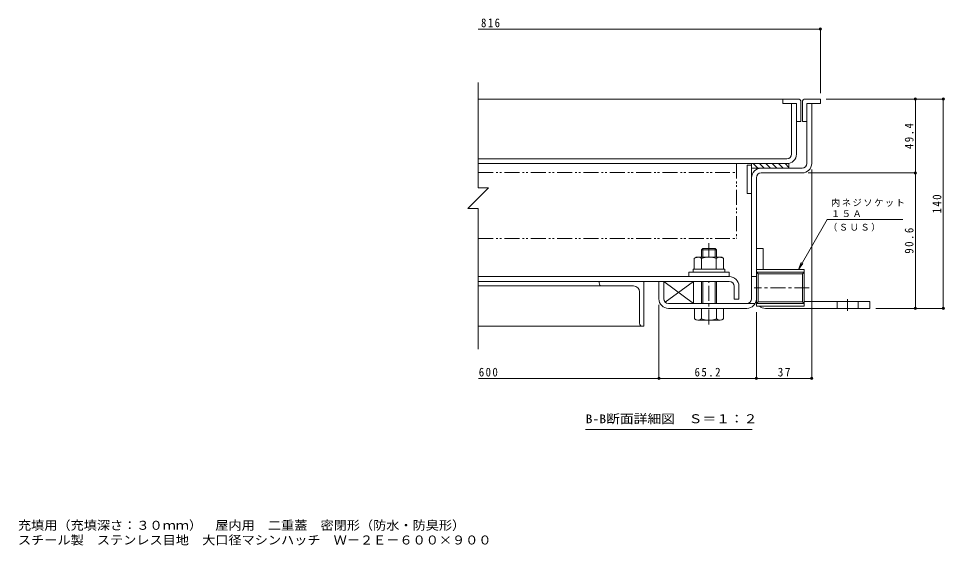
# Model space of a CAD drawing. Units: millimetres at full size. Extents: x -524 to 544, y -392 to 344.
# Drawn here: x -100 to 520, y -392 to -40 of the extents above; entities that cross this region are included whole.
import ezdxf
from ezdxf.enums import TextEntityAlignment as Align

# ---------------------------------------------------------------- set-up
doc = ezdxf.new("R2010")
doc.units = ezdxf.units.MM
doc.header["$LTSCALE"] = 2
doc.header["$PDMODE"] = 32
doc.header["$PDSIZE"] = 1.6
doc.linetypes.add('CHAIN1', pattern=[8, 5, -1, 1, -1])
doc.linetypes.add('DOUBLE_CHAIN1', pattern=[8.8, 5, -1, 0.6, -0.6, 0.6, -1])
for name, color, linetype, lineweight in [('D-1', 2, 'Continuous', 9), ('D-2', 3, 'Continuous', 9), ('D-3', 4, 'Continuous', 9), ('D-5', 7, 'Continuous', 9), ('D-6', 6, 'Continuous', 9), ('D-7', 5, 'Continuous', 5), ('D-9', 134, 'Continuous', 5), ('D-A', 3, 'Continuous', 9), ('D-B', 6, 'Continuous', 9), ('D-E', 3, 'Continuous', 9), ('D-F', 7, 'Continuous', 9), ('F-5_F-5ﾚｲﾔ', 7, 'Continuous', 9)]:
    doc.layers.add(name, color=color, linetype=linetype, lineweight=lineweight)
doc.styles.add('ＭＳ ゴシック', font='')
doc.styles.get('ＭＳ ゴシック').set_extended_font_data('MS Gothic')

msp = doc.modelspace()

# ---------------------------------------------------------------- linework, layer by layer
at = {"layer": 'D-1'}
for p, q in [((427.745, -136.777), (427.745, -96.777)), ((427.745, -96.777), (430.945, -96.777)), ((430.945, -136.777), (430.945, -96.777)), ((424.545, -139.977), (397.144, -139.977)), ((390.744, -227.378), (390.744, -146.377)), ((393.944, -146.377), (393.944, -227.378)), ((397.144, -143.177), (424.545, -143.177)), ((425.944, -207.801), (393.944, -207.801)), ((393.944, -207.801), (393.944, -232.401)), ((425.944, -209.623), (424.782, -210.785)), ((425.944, -207.801), (425.944, -232.401)), ((331.945, -227.378), (331.945, -215.778)), ((393.944, -212.578), (390.744, -212.578)), ((424.782, -210.785), (395.106, -210.785)), ((395.106, -229.416), (395.106, -210.785)), ((424.782, -210.785), (424.782, -229.416)), ((393.087, -230.578), (335.145, -230.578)), ((335.145, -233.778), (357.245, -233.778)), ((367.245, -233.778), (387.544, -233.778)), ((393.944, -230.578), (395.106, -229.416)), ((425.944, -230.578), (393.944, -230.578)), ((425.944, -232.401), (393.944, -232.401)), ((424.782, -229.416), (395.106, -229.416)), ((425.944, -230.578), (424.782, -229.416))]:
    msp.add_line(p, q, dxfattribs=at)
for points in [[(425.944, -209.623), (393.944, -209.623), (395.106, -210.785)], [(328.745, -227.378), (328.745, -215.778), (331.945, -215.778)]]:
    msp.add_lwpolyline(points, dxfattribs=at)
for centre, radius, start, end in [((397.144, -146.377), 6.4, 90, 180), ((424.545, -136.777), 3.2, 270, 0), ((424.545, -136.777), 6.4, 270, 0), ((397.144, -146.377), 3.2, 90, 180), ((335.145, -227.378), 6.4, 180, 270), ((335.145, -227.378), 3.2, 180, 270), ((387.544, -227.378), 6.4, 270, 0), ((387.544, -227.378), 3.2, 270, 0)]:
    msp.add_arc(centre, radius, start, end, dxfattribs=at)
at = {"layer": 'D-2'}
for p, q in [((417.545, -130.577), (417.545, -96.777)), ((420.745, -96.777), (417.545, -96.777)), ((420.745, -130.577), (420.745, -96.777)), ((414.345, -133.777), (207.893, -133.777)), ((207.893, -136.977), (414.345, -136.977))]:
    msp.add_line(p, q, dxfattribs=at)
for radius in [6.4, 3.2]:
    msp.add_arc((414.345, -130.577), radius, 270, 0, dxfattribs=at)
at = {"layer": 'D-3'}
for p, q in [((411.745, -93.777), (207.893, -93.777)), ((411.745, -93.777), (411.745, -96.777)), ((421.745, -93.777), (411.745, -93.777)), ((411.745, -96.777), (420.745, -96.777)), ((420.745, -96.777), (420.745, -108.777)), ((423.745, -95.777), (423.745, -108.777)), ((424.745, -95.777), (424.745, -108.777)), ((426.745, -93.777), (436.745, -93.777)), ((436.745, -96.777), (427.745, -96.777)), ((427.745, -96.777), (427.745, -108.777)), ((436.745, -93.777), (436.745, -96.777)), ((420.745, -108.777), (423.745, -108.777)), ((427.745, -108.777), (424.745, -108.777))]:
    msp.add_line(p, q, dxfattribs=at)
for centre, start, end in [((421.745, -95.777), 0, 90), ((426.745, -95.777), 90, 180)]:
    msp.add_arc(centre, 2, start, end, dxfattribs=at)
at = {"layer": 'D-5'}
for p, q in [((422.023, -207.801), (441.325, -174.369)), ((441.325, -174.369), (491.872, -174.369)), ((422.023, -207.801), (423.936, -203.181)), ((422.023, -207.801), (425.067, -203.834)), ((391.179, -314.915), (279.679, -314.915))]:
    msp.add_line(p, q, dxfattribs=at)
at = {"layer": 'D-6'}
for p, q in [((387.744, -137.977), (390.744, -137.977)), ((387.744, -137.977), (387.744, -156.977)), ((390.744, -136.977), (390.744, -156.977)), ((415.744, -139.977), (390.744, -139.977)), ((394.883, -139.977), (391.883, -136.977)), ((399.125, -139.977), (396.125, -136.977)), ((403.368, -139.977), (400.368, -136.977)), ((407.611, -139.977), (404.611, -136.977)), ((411.853, -139.977), (408.853, -136.977)), ((415.744, -139.625), (413.096, -136.977)), ((387.744, -156.977), (390.744, -156.977)), ((331.945, -215.778), (331.945, -227.378)), ((332.848, -229.606), (351.945, -215.778)), ((335.145, -230.578), (351.945, -230.578))]:
    msp.add_line(p, q, dxfattribs=at)
msp.add_lwpolyline([(415.744, -139.977), (415.744, -136.977), (390.744, -136.977)], dxfattribs=at)
msp.add_lwpolyline([(351.945, -230.578), (351.945, -215.778), (331.945, -215.778)], close=True, dxfattribs=at)
at = {"layer": 'D-7', "linetype": 'CHAIN1'}
for p, q in [((362.245, -199.278), (362.245, -190.245)), ((362.245, -244.655), (362.245, -215.778))]:
    msp.add_line(p, q, dxfattribs=at)
at = {"layer": 'D-7'}
for p, q in [((358.057, -193.778), (357.245, -194.59)), ((367.245, -194.59), (357.245, -194.59)), ((357.245, -199.278), (357.245, -194.59)), ((366.433, -193.778), (358.057, -193.778)), ((358.057, -199.278), (358.057, -193.778)), ((366.433, -193.778), (367.245, -194.59)), ((366.433, -199.278), (366.433, -193.778)), ((367.245, -194.59), (367.245, -199.278)), ((367.245, -194.59), (367.245, -199.278)), ((357.245, -230.578), (357.245, -215.778)), ((358.057, -230.578), (358.057, -215.778)), ((366.433, -230.578), (366.433, -215.778)), ((367.245, -215.778), (367.245, -230.578)), ((352.445, -240.883), (352.445, -233.778)), ((372.045, -233.778), (352.445, -233.778)), ((357.245, -240.883), (357.245, -233.778)), ((367.245, -233.778), (367.245, -240.883)), ((372.045, -240.883), (372.045, -233.778)), ((369.645, -241.778), (354.845, -241.778))]:
    msp.add_line(p, q, dxfattribs=at)
at = {"layer": 'D-7', "color": 2, "lineweight": 9}
for p, q in [((352.43, -200.337), (353.745, -199.578)), ((352.43, -200.337), (352.43, -207.578)), ((370.745, -199.578), (353.745, -199.578)), ((357.337, -200.337), (357.337, -207.578)), ((367.152, -200.337), (367.152, -207.578))]:
    msp.add_line(p, q, dxfattribs=at)
at = {"layer": 'D-7', "color": 134}
for p, q in [((348.745, -209.578), (348.745, -212.578)), ((348.745, -209.578), (375.745, -209.578)), ((375.745, -209.578), (375.745, -212.578)), ((348.745, -212.578), (375.745, -212.578))]:
    msp.add_line(p, q, dxfattribs=at)
at = {"layer": 'D-7', "color": 6, "lineweight": 9}
for p, q in [((351.745, -207.578), (351.745, -209.578)), ((351.745, -209.578), (372.745, -209.578))]:
    msp.add_line(p, q, dxfattribs=at)
at = {"layer": 'D-7', "color": 2, "lineweight": 9}
msp.add_lwpolyline([(370.745, -199.578), (372.06, -200.337), (372.06, -207.578), (352.43, -207.578)], dxfattribs=at)
at = {"layer": 'D-7', "color": 6, "lineweight": 9}
msp.add_lwpolyline([(351.745, -207.578), (372.745, -207.578), (372.745, -209.578)], dxfattribs=at)
at = {"layer": 'D-7', "color": 2, "lineweight": 9}
for centre, radius, start, end in [((355.326, -205.354), 5.793, 94.38438, 120), ((354.73, -204.417), 4.842, 57.42749, 88.18784), ((362.245, -215.818), 16.241, 72.41188, 107.5881), ((369.759, -204.417), 4.842, 91.81215, 122.57249), ((369.163, -205.354), 5.793, 59.99998, 85.6156)]:
    msp.add_arc(centre, radius, start, end, dxfattribs=at)
at = {"layer": 'D-7'}
for centre, radius, start, end in [((354.845, -238.112), 3.666, 229.1022, 310.89809), ((362.245, -227.362), 14.416, 249.70546, 290.29454), ((369.645, -238.112), 3.666, 229.10191, 310.8978)]:
    msp.add_arc(centre, radius, start, end, dxfattribs=at)
at = {"layer": 'D-9', "linetype": 'DOUBLE_CHAIN1'}
for p, q in [((380.744, -136.977), (207.893, -136.977)), ((380.744, -136.977), (380.744, -186.977)), ((207.893, -142.977), (380.744, -142.977)), ((207.893, -186.977), (380.744, -186.977))]:
    msp.add_line(p, q, dxfattribs=at)
at = {"layer": 'D-A'}
for p, q in [((375.845, -212.578), (208.034, -212.578)), ((208.034, -215.778), (375.845, -215.778)), ((379.045, -218.978), (379.045, -227.578)), ((382.245, -218.978), (382.245, -227.578)), ((379.045, -227.578), (382.245, -227.578))]:
    msp.add_line(p, q, dxfattribs=at)
for radius in [6.4, 3.2]:
    msp.add_arc((375.845, -218.978), radius, 0, 90, dxfattribs=at)
at = {"layer": 'D-B'}
for p, q in [((288.745, -215.778), (208.034, -215.778)), ((288.745, -215.778), (318.745, -215.778)), ((288.745, -216.778), (288.745, -215.778)), ((318.745, -215.778), (318.745, -245.778)), ((290.745, -218.778), (208.034, -218.778)), ((290.745, -218.778), (311.745, -218.778)), ((315.745, -243.778), (315.745, -222.778)), ((317.745, -245.778), (208.034, -245.778)), ((317.745, -245.778), (318.745, -245.778))]:
    msp.add_line(p, q, dxfattribs=at)
for centre, radius, start, end in [((290.745, -216.778), 2, 180, 270), ((311.745, -222.778), 4, 0, 90), ((317.745, -243.778), 2, 180, 270)]:
    msp.add_arc(centre, radius, start, end, dxfattribs=at)
at = {"layer": 'D-E'}
for p, q in [((393.944, -151.177), (393.944, -227.378)), ((393.944, -193.777), (398.444, -193.777)), ((398.444, -207.801), (398.444, -193.777)), ((469.944, -233.778), (399.944, -233.778)), ((425.944, -229.278), (469.944, -229.278)), ((447.944, -233.778), (447.944, -229.278)), ((461.944, -233.778), (461.944, -229.278)), ((469.944, -229.278), (469.944, -233.778))]:
    msp.add_line(p, q, dxfattribs=at)
at = {"layer": 'D-E', "linetype": 'CHAIN1'}
msp.add_line((454.944, -235.524), (454.944, -227.635), dxfattribs=at)
at = {"layer": 'D-E'}
msp.add_arc((399.944, -227.778), 6, 230.3984, 270, dxfattribs=at)
at = {"layer": 'D-F'}
for p, q in [((436.745, -46.957), (207.893, -46.957)), ((436.745, -46.357), (436.745, -89.777)), ((207.893, -82.625), (207.893, -153.13)), ((519.58, -93.777), (440.745, -93.777)), ((500.312, -93.777), (500.312, -143.177)), ((518.98, -93.777), (518.98, -233.778)), ((430.945, -281.246), (430.945, -140.777)), ((500.912, -143.177), (428.545, -143.177)), ((500.312, -143.177), (500.312, -233.778)), ((214.774, -153.13), (201.011, -166.893)), ((207.893, -153.13), (214.774, -153.13)), ((207.893, -166.893), (201.011, -166.893)), ((207.893, -166.893), (207.893, -261.085)), ((328.745, -281.246), (328.745, -231.378)), ((519.58, -233.778), (473.944, -233.778)), ((393.944, -281.246), (393.944, -236.401)), ((328.745, -280.646), (208.034, -280.646)), ((393.944, -280.646), (328.745, -280.646)), ((430.945, -280.646), (393.944, -280.646))]:
    msp.add_line(p, q, dxfattribs=at)
at = {"layer": 'D-F', "linetype": 'CHAIN1'}
msp.add_line((429.346, -220.101), (392.472, -220.101), dxfattribs=at)
at = {"layer": 'D-F'}
for p in [(436.745, -46.957), (500.312, -93.777), (518.98, -93.777), (500.312, -143.177), (500.312, -233.778), (518.98, -233.778), (328.745, -280.646), (393.944, -280.646), (430.945, -280.646)]:
    msp.add_point(p, dxfattribs=at)

# ---------------------------------------------------------------- texts
at = {"layer": 'D-5', "color": 2, "style": 'ＭＳ ゴシック', "width": 1.15}
msp.add_text('B-B断面詳細図\u3000Ｓ＝１：２', height=5.865, dxfattribs=at).set_placement((279.679, -312.415), align=Align.BOTTOM_LEFT)
at = {"layer": 'D-5', "char_height": 4.399, "attachment_point": 7, "style": 'ＭＳ ゴシック'}
for s, insert in [('\\T1.17;内ネジソケット', (443.872, -165.801)), ('\\T1.17;１５Ａ', (443.872, -172.768)), ('\\T1.17;（ＳＵＳ）', (441.94, -182.338))]:
    msp.add_mtext(s, dxfattribs=dict(at, insert=insert))
at = {"layer": 'D-F', "color": 2, "char_height": 5.865, "attachment_point": 7, "style": 'ＭＳ ゴシック'}
for s, insert in [('\\T1.27;\\W0.9;816', (209.744, -45.757)), ('\\T1.27;\\W0.9;600', (208.259, -279.446)), ('\\T1.28;\\W0.9;65.2', (352.594, -279.446)), ('\\T1.27;\\W0.95;37', (408.194, -279.446))]:
    msp.add_mtext(s, dxfattribs=dict(at, insert=insert))
at = {"layer": 'D-F', "color": 2, "char_height": 5.865, "attachment_point": 7, "rotation": 90, "style": 'ＭＳ ゴシック'}
for s, insert in [('\\T1.28;\\W0.9;49.4', (499.112, -127.227)), ('\\T1.27;\\W0.9;140', (517.78, -170.277)), ('\\T1.28;\\W0.9;90.6', (499.112, -197.227))]:
    msp.add_mtext(s, dxfattribs=dict(at, insert=insert))
at = {"layer": 'F-5_F-5ﾚｲﾔ', "color": 2, "style": 'ＭＳ ゴシック', "width": 1.1}
for s, p in [('充填用（充填深さ：３０ｍｍ）\u3000屋内用\u3000二重蓋\u3000密閉形（防水・防臭形）', (-100.021, -383.701)), ('スチール製\u3000ステンレス目地\u3000大口径マシンハッチ\u3000Ｗ－２Ｅ－６００×９００', (-100.021, -393.542))]:
    msp.add_text(s, height=5.865, dxfattribs=at).set_placement(p, align=Align.BOTTOM_LEFT)

doc.saveas('drawing.dxf')
